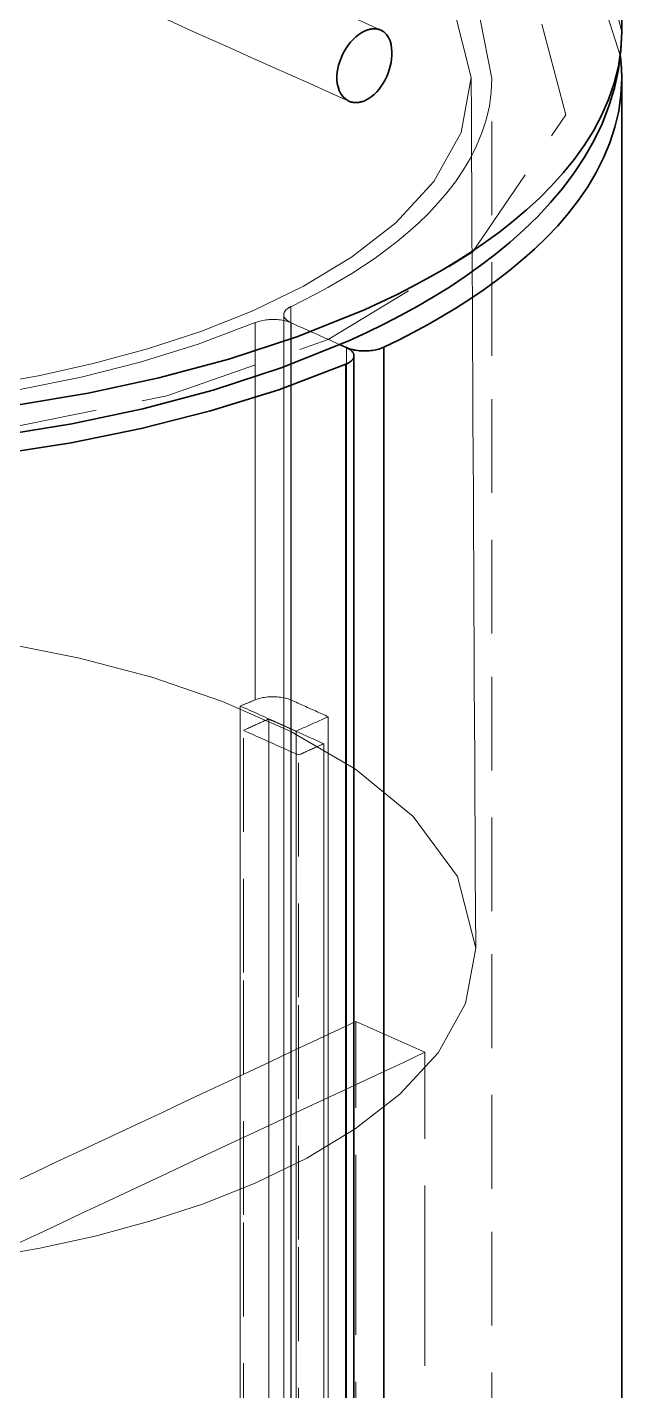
# Model space of a CAD drawing. Header units: millimetres. Extents: x 10 to 410, y 10 to 287.
# Drawn here: x 310.18 to 313.35, y 203.58 to 210.85 of the extents above; entities that cross this region are included whole.
import ezdxf

# ---------------------------------------------------------------- set-up
doc = ezdxf.new("R2010")
doc.units = ezdxf.units.MM
doc.linetypes.add('DASHED', pattern=[0.75, 0.5, -0.25])
doc.layers.add('HIDDEN', color=8, linetype='DASHED', lineweight=18)
doc.layers.add('VISIBLE', color=7, linetype='CONTINUOUS', lineweight=35)

msp = doc.modelspace()

# ---------------------------------------------------------------- linework, layer by layer
at = {"layer": 'HIDDEN'}
for points in [[(313.3523, 210.8247), (313.2377, 211.2851), (312.9548, 211.669), (312.5856, 211.9729), (312.1725, 212.2143), (311.7346, 212.4076), (311.2815, 212.5623), (310.8186, 212.6846), (310.3491, 212.7785), (309.8752, 212.847), (309.3985, 212.8917), (308.9202, 212.9137), (308.4413, 212.9137), (307.963, 212.8917), (307.4863, 212.847), (307.0124, 212.7785), (306.5429, 212.6846), (306.08, 212.5623), (305.6269, 212.4076), (305.1891, 212.2143), (304.7759, 211.9729), (304.4067, 211.669), (304.1238, 211.2851), (304.0092, 210.8247)], [(313.3449, 210.6943), (313.2308, 211.0511), (313.0145, 211.3581), (312.7386, 211.6136), (312.4281, 211.8262), (312.0965, 212.0042), (311.751, 212.1537), (311.3961, 212.2793), (311.0345, 212.384), (310.668, 212.4703), (310.298, 212.5396), (309.9253, 212.5934), (309.5508, 212.6324), (309.1752, 212.6572), (308.7988, 212.6683), (308.4223, 212.6658), (308.0462, 212.6496), (307.6709, 212.6195), (307.297, 212.5751), (306.9252, 212.5156), (306.5564, 212.4402), (306.1915, 212.3473), (305.8322, 212.2351), (305.4804, 212.101)], [(311.7878, 209.1854), (312.5571, 209.65), (313.054, 210.383), (312.8303, 211.2251), (312.137, 211.7926), (311.3123, 212.1532), (310.4405, 212.3804), (309.5482, 212.5063), (308.6478, 212.545), (307.7477, 212.5001), (306.8563, 212.3674), (305.9867, 212.1319), (305.1674, 211.7593), (304.492, 211.1725), (304.3237, 210.3201), (304.8553, 209.6085), (305.6344, 209.1588), (306.4852, 208.8724), (307.3759, 208.698), (308.2835, 208.6173), (309.1811, 208.622), (310.0597, 208.7086), (310.9273, 208.8858), (311.7878, 209.1854)], [(312.6602, 210.5771), (312.5969, 210.8935), (312.432, 211.1719), (312.2057, 211.4041), (311.9446, 211.5966), (311.6626, 211.7572), (311.3672, 211.8917), (311.0628, 212.0045), (310.7521, 212.0986), (310.4369, 212.1762), (310.1183, 212.2387), (309.7974, 212.2875), (309.4747, 212.3232), (309.1509, 212.3466), (308.8264, 212.3579), (308.5018, 212.3573), (308.1773, 212.3447), (307.8536, 212.3201), (307.5311, 212.2831), (307.2103, 212.233), (306.8921, 212.1689), (306.5772, 212.0898), (306.2671, 211.9939), (305.9635, 211.879)], [(312.5494, 210.5812), (312.4529, 210.9617), (312.2179, 211.2788), (311.9121, 211.5297), (311.57, 211.7292), (311.2076, 211.8889), (310.8327, 212.0167), (310.4497, 212.1178), (310.0612, 212.1954), (309.6691, 212.252), (309.2746, 212.2889), (308.8788, 212.3072), (308.4827, 212.3072), (308.0869, 212.2889), (307.6924, 212.252), (307.3003, 212.1954), (306.9119, 212.1178), (306.5288, 212.0167), (306.1539, 211.8889), (305.7915, 211.7292), (305.4494, 211.5297), (305.1436, 211.2788), (304.9086, 210.9617), (304.8121, 210.5812)], [(309.6668, 211.91), (309.7712, 211.8632), (309.8756, 211.8165), (309.9799, 211.7697), (310.0843, 211.723), (310.1887, 211.6762), (310.2931, 211.6295), (310.3974, 211.5827), (310.5018, 211.536), (310.6062, 211.4892), (310.7105, 211.4425), (310.8149, 211.3957), (310.9193, 211.349), (311.0236, 211.3022), (311.128, 211.2555), (311.2324, 211.2087), (311.3367, 211.162), (311.4411, 211.1152), (311.5455, 211.0685), (311.6498, 211.0218), (311.7542, 210.975), (311.8586, 210.9283), (311.9629, 210.8815), (312.0673, 210.8348)], [(309.4971, 211.531), (309.6015, 211.4843), (309.7058, 211.4375), (309.8102, 211.3908), (309.9146, 211.344), (310.0189, 211.2973), (310.1233, 211.2505), (310.2277, 211.2038), (310.332, 211.157), (310.4364, 211.1103), (310.5408, 211.0635), (310.6451, 211.0168), (310.7495, 210.97), (310.8539, 210.9233), (310.9582, 210.8765), (311.0626, 210.8298), (311.167, 210.783), (311.2714, 210.7363), (311.3757, 210.6895), (311.4801, 210.6428), (311.5845, 210.596), (311.6888, 210.5493), (311.7932, 210.5025), (311.8976, 210.4558)], [(304.7013, 210.5771), (304.7646, 210.2607), (304.9295, 209.9824), (305.1558, 209.7502), (305.4169, 209.5577), (305.6989, 209.3971), (305.9943, 209.2625), (306.2987, 209.1497), (306.6094, 209.0556), (306.9246, 208.9781), (307.2432, 208.9155), (307.5642, 208.8668), (307.8868, 208.831), (308.2106, 208.8077), (308.5351, 208.7964), (308.8598, 208.797), (309.1842, 208.8095), (309.5079, 208.8341), (309.8304, 208.8712), (310.1512, 208.9213), (310.4694, 208.9853), (310.7843, 209.0645), (311.0944, 209.1604), (311.398, 209.2753)], [(306.3925, 209.1803), (306.6793, 209.0946), (306.9701, 209.0233), (307.2638, 208.9651), (307.5597, 208.9191), (307.8571, 208.8845), (308.1555, 208.8608), (308.4546, 208.8477), (308.754, 208.8451), (309.0533, 208.8528), (309.3522, 208.8711), (309.6502, 208.9), (309.9469, 208.9402), (310.2418, 208.9921), (310.5341, 209.0565), (310.8232, 209.1347), (311.1076, 209.228), (311.3858, 209.3386), (311.6551, 209.4693), (311.9113, 209.624), (312.1472, 209.808), (312.3498, 210.0278), (312.4953, 210.2884), (312.5494, 210.5812)], [(311.5872, 209.36), (311.6539, 209.3927), (311.7198, 209.4267), (311.785, 209.4622), (311.8494, 209.4991), (311.9129, 209.5376), (311.9754, 209.5777), (312.0367, 209.6195), (312.0968, 209.6631), (312.1555, 209.7086), (312.2126, 209.756), (312.2678, 209.8056), (312.3211, 209.8573), (312.372, 209.9113), (312.4202, 209.9677), (312.4655, 210.0266), (312.5073, 210.0879), (312.5451, 210.1517), (312.5785, 210.218), (312.6069, 210.2866), (312.6298, 210.3572), (312.6465, 210.4295), (312.6567, 210.503), (312.6602, 210.5771)], [(312.5494, 210.5812), (312.5505, 210.3794), (312.5516, 210.1776), (312.5526, 209.9758), (312.5537, 209.774), (312.5547, 209.5722), (312.5558, 209.3705), (312.5568, 209.1687), (312.5579, 208.9669), (312.5589, 208.7651), (312.56, 208.5633), (312.561, 208.3615), (312.5621, 208.1597), (312.5631, 207.958), (312.5642, 207.7562), (312.5652, 207.5544), (312.5663, 207.3526), (312.5673, 207.1508), (312.5684, 206.949), (312.5695, 206.7472), (312.5705, 206.5455), (312.5716, 206.3437), (312.5726, 206.1419), (312.5737, 205.9401)], [(312.6602, 176.5424), (312.6602, 178.0222), (312.6602, 179.502), (312.6602, 180.9817), (312.6602, 182.4615), (312.6602, 183.9413), (312.6602, 185.4211), (312.6602, 186.9008), (312.6602, 188.3806), (312.6602, 189.8604), (312.6602, 191.3401), (312.6602, 192.8199), (312.6602, 194.2997), (312.6602, 195.7794), (312.6602, 197.2592), (312.6602, 198.739), (312.6602, 200.2187), (312.6602, 201.6985), (312.6602, 203.1783), (312.6602, 204.6581), (312.6602, 206.1378), (312.6602, 207.6176), (312.6602, 209.0974), (312.6602, 210.5771)], [(311.5499, 209.3176), (311.55, 209.3202), (311.5504, 209.3228), (311.551, 209.3253), (311.5518, 209.3278), (311.5528, 209.3301), (311.5539, 209.3324), (311.5552, 209.3347), (311.5567, 209.3368), (311.5583, 209.3388), (311.5599, 209.3408), (311.5617, 209.3427), (311.5636, 209.3445), (311.5655, 209.3462), (311.5675, 209.3479), (311.5695, 209.3494), (311.5716, 209.351), (311.5737, 209.3524), (311.5759, 209.3538), (311.5781, 209.3551), (311.5804, 209.3564), (311.5826, 209.3577), (311.5849, 209.3588), (311.5872, 209.36)], [(311.5872, 201.917), (311.5872, 202.2406), (311.5872, 202.5642), (311.5872, 202.8878), (311.5872, 203.2114), (311.5872, 203.535), (311.5872, 203.8586), (311.5872, 204.1822), (311.5872, 204.5058), (311.5872, 204.8294), (311.5872, 205.1531), (311.5872, 205.4767), (311.5872, 205.8003), (311.5872, 206.1239), (311.5872, 206.4475), (311.5872, 206.7711), (311.5872, 207.0947), (311.5872, 207.4183), (311.5872, 207.7419), (311.5872, 208.0655), (311.5872, 208.3892), (311.5872, 208.7128), (311.5872, 209.0364), (311.5872, 209.36)], [(311.5904, 209.2738), (311.5825, 209.2771), (311.5745, 209.28), (311.5663, 209.2825), (311.558, 209.2846), (311.5496, 209.2865), (311.5412, 209.288), (311.5328, 209.2893), (311.5243, 209.2903), (311.5158, 209.2911), (311.5072, 209.2916), (311.4987, 209.2919), (311.4901, 209.292), (311.4816, 209.2918), (311.473, 209.2914), (311.4645, 209.2907), (311.456, 209.2898), (311.4475, 209.2886), (311.4391, 209.2872), (311.4307, 209.2854), (311.4224, 209.2834), (311.4141, 209.2811), (311.406, 209.2784), (311.398, 209.2753)], [(311.398, 207.2641), (311.398, 207.3516), (311.398, 207.439), (311.398, 207.5265), (311.398, 207.6139), (311.398, 207.7013), (311.398, 207.7888), (311.398, 207.8762), (311.398, 207.9637), (311.398, 208.0511), (311.398, 208.1386), (311.398, 208.226), (311.398, 208.3134), (311.398, 208.4009), (311.398, 208.4883), (311.398, 208.5758), (311.398, 208.6632), (311.398, 208.7506), (311.398, 208.8381), (311.398, 208.9255), (311.398, 209.013), (311.398, 209.1004), (311.398, 209.1878), (311.398, 209.2753)], [(311.5904, 209.2738), (311.588, 209.275), (311.5855, 209.2762), (311.5831, 209.2774), (311.5806, 209.2787), (311.5783, 209.2801), (311.5759, 209.2815), (311.5736, 209.283), (311.5714, 209.2845), (311.5692, 209.2861), (311.567, 209.2878), (311.5649, 209.2896), (311.5629, 209.2914), (311.561, 209.2934), (311.5591, 209.2954), (311.5574, 209.2975), (311.5558, 209.2997), (311.5544, 209.302), (311.5531, 209.3045), (311.552, 209.307), (311.5511, 209.3096), (311.5504, 209.3122), (311.55, 209.3149), (311.5499, 209.3176)], [(311.5499, 201.8967), (311.5499, 202.2194), (311.5499, 202.542), (311.5499, 202.8647), (311.5499, 203.1873), (311.5499, 203.51), (311.5499, 203.8326), (311.5499, 204.1553), (311.5499, 204.4779), (311.5499, 204.8006), (311.5499, 205.1232), (311.5499, 205.4459), (311.5499, 205.7685), (311.5499, 206.0912), (311.5499, 206.4138), (311.5499, 206.7365), (311.5499, 207.0591), (311.5499, 207.3817), (311.5499, 207.7044), (311.5499, 208.027), (311.5499, 208.3497), (311.5499, 208.6723), (311.5499, 208.995), (311.5499, 209.3176)], [(311.5904, 209.2738), (311.6017, 209.2688), (311.613, 209.2637), (311.6243, 209.2587), (311.6355, 209.2536), (311.6468, 209.2486), (311.6581, 209.2435), (311.6693, 209.2385), (311.6806, 209.2334), (311.6919, 209.2284), (311.7032, 209.2233), (311.7144, 209.2183), (311.7257, 209.2132), (311.737, 209.2082), (311.7482, 209.2031), (311.7595, 209.1981), (311.7708, 209.193), (311.7821, 209.188), (311.7933, 209.1829), (311.8046, 209.1779), (311.8159, 209.1728), (311.8271, 209.1678), (311.8384, 209.1627), (311.8497, 209.1577)], [(311.5904, 209.2738), (311.6017, 209.2688), (311.613, 209.2637), (311.6243, 209.2587), (311.6355, 209.2536), (311.6468, 209.2486), (311.6581, 209.2435), (311.6693, 209.2385), (311.6806, 209.2334), (311.6919, 209.2284), (311.7032, 209.2233), (311.7144, 209.2183), (311.7257, 209.2132), (311.737, 209.2082), (311.7482, 209.2031), (311.7595, 209.1981), (311.7708, 209.193), (311.7821, 209.188), (311.7933, 209.1829), (311.8046, 209.1779), (311.8159, 209.1728), (311.8271, 209.1678), (311.8384, 209.1627), (311.8497, 209.1577)], [(311.5904, 207.108), (311.5904, 207.2021), (311.5904, 207.2963), (311.5904, 207.3905), (311.5904, 207.4846), (311.5904, 207.5788), (311.5904, 207.673), (311.5904, 207.7672), (311.5904, 207.8613), (311.5904, 207.9555), (311.5904, 208.0497), (311.5904, 208.1438), (311.5904, 208.238), (311.5904, 208.3322), (311.5904, 208.4263), (311.5904, 208.5205), (311.5904, 208.6147), (311.5904, 208.7088), (311.5904, 208.803), (311.5904, 208.8972), (311.5904, 208.9913), (311.5904, 209.0855), (311.5904, 209.1797), (311.5904, 209.2738)], [(311.5904, 207.2627), (311.5904, 207.3501), (311.5904, 207.4376), (311.5904, 207.525), (311.5904, 207.6124), (311.5904, 207.6999), (311.5904, 207.7873), (311.5904, 207.8748), (311.5904, 207.9622), (311.5904, 208.0497), (311.5904, 208.1371), (311.5904, 208.2245), (311.5904, 208.312), (311.5904, 208.3994), (311.5904, 208.4869), (311.5904, 208.5743), (311.5904, 208.6617), (311.5904, 208.7492), (311.5904, 208.8366), (311.5904, 208.9241), (311.5904, 209.0115), (311.5904, 209.0989), (311.5904, 209.1864), (311.5904, 209.2738)], [(311.8842, 201.6104), (311.8842, 201.9378), (311.8842, 202.2653), (311.8842, 202.5928), (311.8842, 202.9203), (311.8842, 203.2477), (311.8842, 203.5752), (311.8842, 203.9027), (311.8842, 204.2302), (311.8842, 204.5576), (311.8842, 204.8851), (311.8842, 205.2126), (311.8842, 205.54), (311.8842, 205.8675), (311.8842, 206.195), (311.8842, 206.5225), (311.8842, 206.8499), (311.8842, 207.1774), (311.8842, 207.5049), (311.8842, 207.8324), (311.8842, 208.1598), (311.8842, 208.4873), (311.8842, 208.8148), (311.8842, 209.1423)], [(311.8842, 175.1076), (311.8842, 176.5873), (311.8842, 178.0671), (311.8842, 179.5469), (311.8842, 181.0266), (311.8842, 182.5064), (311.8842, 183.9862), (311.8842, 185.4659), (311.8842, 186.9457), (311.8842, 188.4255), (311.8842, 189.9053), (311.8842, 191.385), (311.8842, 192.8648), (311.8842, 194.3446), (311.8842, 195.8243), (311.8842, 197.3041), (311.8842, 198.7839), (311.8842, 200.2636), (311.8842, 201.7434), (311.8842, 203.2232), (311.8842, 204.7029), (311.8842, 206.1827), (311.8842, 207.6625), (311.8842, 209.1423)], [(312.5737, 205.9401), (312.4765, 206.323), (312.2401, 206.6421), (311.9323, 206.8946), (311.5881, 207.0953), (311.2234, 207.256), (310.8462, 207.3847), (310.4607, 207.4863), (310.0698, 207.5645), (309.6752, 207.6214), (309.2783, 207.6586), (308.8801, 207.6769), (308.4814, 207.6769), (308.0832, 207.6586), (307.6863, 207.6214), (307.2917, 207.5645), (306.9008, 207.4863), (306.5153, 207.3847), (306.1381, 207.256), (305.7734, 207.0953), (305.4292, 206.8946), (305.1214, 206.6421), (304.885, 206.323), (304.7878, 205.9401)], [(311.3177, 207.2314), (311.3212, 207.2328), (311.3247, 207.2342), (311.3282, 207.2356), (311.3317, 207.237), (311.3352, 207.2384), (311.3387, 207.2398), (311.3422, 207.2412), (311.3457, 207.2426), (311.3492, 207.244), (311.3527, 207.2455), (311.3562, 207.2469), (311.3597, 207.2483), (311.3632, 207.2497), (311.3667, 207.2512), (311.3702, 207.2526), (311.3737, 207.254), (311.3771, 207.2555), (311.3806, 207.2569), (311.3841, 207.2583), (311.3876, 207.2598), (311.3911, 207.2612), (311.3946, 207.2627), (311.398, 207.2641)], [(311.5904, 207.2627), (311.5825, 207.266), (311.5745, 207.2688), (311.5663, 207.2713), (311.558, 207.2735), (311.5496, 207.2753), (311.5412, 207.2769), (311.5328, 207.2782), (311.5243, 207.2792), (311.5158, 207.28), (311.5072, 207.2805), (311.4987, 207.2808), (311.4901, 207.2808), (311.4816, 207.2806), (311.473, 207.2802), (311.4645, 207.2796), (311.456, 207.2786), (311.4475, 207.2775), (311.4391, 207.276), (311.4307, 207.2743), (311.4224, 207.2723), (311.4141, 207.2699), (311.406, 207.2672), (311.398, 207.2641)], [(311.5904, 207.2627), (311.599, 207.2588), (311.6076, 207.255), (311.6162, 207.2512), (311.6248, 207.2473), (311.6333, 207.2435), (311.6419, 207.2396), (311.6505, 207.2358), (311.6591, 207.2319), (311.6677, 207.2281), (311.6762, 207.2242), (311.6848, 207.2204), (311.6934, 207.2166), (311.702, 207.2127), (311.7106, 207.2089), (311.7192, 207.205), (311.7277, 207.2012), (311.7363, 207.1973), (311.7449, 207.1935), (311.7535, 207.1897), (311.7621, 207.1858), (311.7706, 207.182), (311.7792, 207.1781), (311.7878, 207.1743)], [(311.3177, 201.687), (311.3177, 201.9281), (311.3177, 202.1691), (311.3177, 202.4102), (311.3177, 202.6513), (311.3177, 202.8923), (311.3177, 203.1334), (311.3177, 203.3745), (311.3177, 203.6155), (311.3177, 203.8566), (311.3177, 204.0976), (311.3177, 204.3387), (311.3177, 204.5798), (311.3177, 204.8208), (311.3177, 205.0619), (311.3177, 205.3029), (311.3177, 205.544), (311.3177, 205.7851), (311.3177, 206.0261), (311.3177, 206.2672), (311.3177, 206.5082), (311.3177, 206.7493), (311.3177, 206.9904), (311.3177, 207.2314)], [(311.3177, 207.2314), (311.3307, 207.2256), (311.3437, 207.2198), (311.3567, 207.214), (311.3697, 207.2082), (311.3827, 207.2023), (311.3956, 207.1965), (311.4086, 207.1907), (311.4216, 207.1849), (311.4346, 207.1791), (311.4476, 207.1732), (311.4606, 207.1674), (311.4736, 207.1616), (311.4866, 207.1558), (311.4996, 207.15), (311.5126, 207.1441), (311.5256, 207.1383), (311.5385, 207.1325), (311.5515, 207.1267), (311.5645, 207.1209), (311.5775, 207.1151), (311.5905, 207.1092), (311.6035, 207.1034), (311.6165, 207.0976)], [(311.3352, 207.1018), (311.341, 207.1044), (311.3469, 207.107), (311.3527, 207.1096), (311.3586, 207.1123), (311.3644, 207.1149), (311.3703, 207.1175), (311.3761, 207.1201), (311.382, 207.1227), (311.3878, 207.1254), (311.3937, 207.128), (311.3995, 207.1306), (311.4054, 207.1332), (311.4112, 207.1358), (311.4171, 207.1385), (311.4229, 207.1411), (311.4288, 207.1437), (311.4346, 207.1463), (311.4405, 207.1489), (311.4463, 207.1516), (311.4522, 207.1542), (311.4581, 207.1568), (311.4639, 207.1594), (311.4698, 207.162)], [(311.4698, 201.8625), (311.4698, 202.0929), (311.4698, 202.3233), (311.4698, 202.5537), (311.4698, 202.7841), (311.4698, 203.0145), (311.4698, 203.245), (311.4698, 203.4754), (311.4698, 203.7058), (311.4698, 203.9362), (311.4698, 204.1666), (311.4698, 204.397), (311.4698, 204.6275), (311.4698, 204.8579), (311.4698, 205.0883), (311.4698, 205.3187), (311.4698, 205.5491), (311.4698, 205.7795), (311.4698, 206.01), (311.4698, 206.2404), (311.4698, 206.4708), (311.4698, 206.7012), (311.4698, 206.9316), (311.4698, 207.162)], [(311.4698, 207.162), (311.475, 207.1597), (311.4803, 207.1573), (311.4855, 207.155), (311.4907, 207.1526), (311.496, 207.1503), (311.5012, 207.1479), (311.5065, 207.1456), (311.5117, 207.1432), (311.517, 207.1409), (311.5222, 207.1385), (311.5275, 207.1362), (311.5327, 207.1338), (311.538, 207.1315), (311.5432, 207.1291), (311.5485, 207.1268), (311.5537, 207.1244), (311.559, 207.1221), (311.5642, 207.1197), (311.5694, 207.1174), (311.5747, 207.115), (311.5799, 207.1127), (311.5852, 207.1103), (311.5904, 207.108)], [(311.6165, 207.0976), (311.6239, 207.1009), (311.6314, 207.1043), (311.6388, 207.1076), (311.6463, 207.1109), (311.6537, 207.1143), (311.6612, 207.1176), (311.6686, 207.1209), (311.6761, 207.1243), (311.6835, 207.1276), (311.691, 207.1309), (311.6984, 207.1343), (311.7059, 207.1376), (311.7133, 207.1409), (311.7208, 207.1443), (311.7282, 207.1476), (311.7357, 207.1509), (311.7431, 207.1543), (311.7506, 207.1576), (311.758, 207.1609), (311.7655, 207.1643), (311.7729, 207.1676), (311.7804, 207.1709), (311.7878, 207.1743)], [(311.7878, 201.6696), (311.7878, 201.9089), (311.7878, 202.1483), (311.7878, 202.3876), (311.7878, 202.6269), (311.7878, 202.8663), (311.7878, 203.1056), (311.7878, 203.3449), (311.7878, 203.5843), (311.7878, 203.8236), (311.7878, 204.0629), (311.7878, 204.3023), (311.7878, 204.5416), (311.7878, 204.7809), (311.7878, 205.0203), (311.7878, 205.2596), (311.7878, 205.4989), (311.7878, 205.7383), (311.7878, 205.9776), (311.7878, 206.2169), (311.7878, 206.4563), (311.7878, 206.6956), (311.7878, 206.9349), (311.7878, 207.1743)], [(311.3352, 177.3988), (311.3352, 178.6902), (311.3352, 179.9816), (311.3352, 181.2731), (311.3352, 182.5645), (311.3352, 183.856), (311.3352, 185.1474), (311.3352, 186.4388), (311.3352, 187.7303), (311.3352, 189.0217), (311.3352, 190.3131), (311.3352, 191.6046), (311.3352, 192.896), (311.3352, 194.1874), (311.3352, 195.4789), (311.3352, 196.7703), (311.3352, 198.0617), (311.3352, 199.3532), (311.3352, 200.6446), (311.3352, 201.936), (311.3352, 203.2275), (311.3352, 204.5189), (311.3352, 205.8103), (311.3352, 207.1018)], [(311.3352, 207.1018), (311.3479, 207.0961), (311.3607, 207.0903), (311.3735, 207.0846), (311.3862, 207.0789), (311.399, 207.0732), (311.4117, 207.0675), (311.4245, 207.0618), (311.4373, 207.056), (311.45, 207.0503), (311.4628, 207.0446), (311.4756, 207.0389), (311.4883, 207.0332), (311.5011, 207.0275), (311.5139, 207.0217), (311.5266, 207.016), (311.5394, 207.0103), (311.5522, 207.0046), (311.5649, 206.9989), (311.5777, 206.9932), (311.5904, 206.9874), (311.6032, 206.9817), (311.616, 206.976), (311.6287, 206.9703)], [(311.5904, 207.108), (311.598, 207.1046), (311.6055, 207.1012), (311.613, 207.0979), (311.6205, 207.0945), (311.628, 207.0911), (311.6355, 207.0878), (311.6431, 207.0844), (311.6506, 207.081), (311.6581, 207.0777), (311.6656, 207.0743), (311.6731, 207.0709), (311.6806, 207.0676), (311.6882, 207.0642), (311.6957, 207.0608), (311.7032, 207.0575), (311.7107, 207.0541), (311.7182, 207.0507), (311.7257, 207.0474), (311.7333, 207.044), (311.7408, 207.0406), (311.7483, 207.0373), (311.7558, 207.0339), (311.7633, 207.0305)], [(311.5904, 201.8855), (311.5904, 202.1126), (311.5904, 202.3396), (311.5904, 202.5667), (311.5904, 202.7938), (311.5904, 203.0208), (311.5904, 203.2479), (311.5904, 203.475), (311.5904, 203.702), (311.5904, 203.9291), (311.5904, 204.1561), (311.5904, 204.3832), (311.5904, 204.6103), (311.5904, 204.8373), (311.5904, 205.0644), (311.5904, 205.2915), (311.5904, 205.5185), (311.5904, 205.7456), (311.5904, 205.9727), (311.5904, 206.1997), (311.5904, 206.4268), (311.5904, 206.6539), (311.5904, 206.8809), (311.5904, 207.108)], [(311.6165, 201.5891), (311.6165, 201.8286), (311.6165, 202.0681), (311.6165, 202.3076), (311.6165, 202.5471), (311.6165, 202.7866), (311.6165, 203.0261), (311.6165, 203.2656), (311.6165, 203.5051), (311.6165, 203.7446), (311.6165, 203.9841), (311.6165, 204.2236), (311.6165, 204.4631), (311.6165, 204.7026), (311.6165, 204.9421), (311.6165, 205.1816), (311.6165, 205.4211), (311.6165, 205.6606), (311.6165, 205.9001), (311.6165, 206.1396), (311.6165, 206.3791), (311.6165, 206.6186), (311.6165, 206.8581), (311.6165, 207.0976)], [(311.6287, 206.9703), (311.6346, 206.9729), (311.6404, 206.9755), (311.6463, 206.9781), (311.6521, 206.9808), (311.658, 206.9834), (311.6639, 206.986), (311.6697, 206.9886), (311.6756, 206.9912), (311.6814, 206.9939), (311.6873, 206.9965), (311.6931, 206.9991), (311.699, 207.0017), (311.7048, 207.0043), (311.7107, 207.007), (311.7165, 207.0096), (311.7224, 207.0122), (311.7282, 207.0148), (311.7341, 207.0174), (311.7399, 207.0201), (311.7458, 207.0227), (311.7516, 207.0253), (311.7575, 207.0279), (311.7633, 207.0305)], [(311.7633, 201.7887), (311.7633, 202.0166), (311.7633, 202.2445), (311.7633, 202.4724), (311.7633, 202.7003), (311.7633, 202.9282), (311.7633, 203.1561), (311.7633, 203.384), (311.7633, 203.6119), (311.7633, 203.8398), (311.7633, 204.0677), (311.7633, 204.2956), (311.7633, 204.5236), (311.7633, 204.7515), (311.7633, 204.9794), (311.7633, 205.2073), (311.7633, 205.4352), (311.7633, 205.6631), (311.7633, 205.891), (311.7633, 206.1189), (311.7633, 206.3468), (311.7633, 206.5747), (311.7633, 206.8026), (311.7633, 207.0305)], [(311.6287, 177.2673), (311.6287, 178.5587), (311.6287, 179.8501), (311.6287, 181.1416), (311.6287, 182.433), (311.6287, 183.7245), (311.6287, 185.0159), (311.6287, 186.3073), (311.6287, 187.5988), (311.6287, 188.8902), (311.6287, 190.1816), (311.6287, 191.4731), (311.6287, 192.7645), (311.6287, 194.0559), (311.6287, 195.3474), (311.6287, 196.6388), (311.6287, 197.9302), (311.6287, 199.2217), (311.6287, 200.5131), (311.6287, 201.8045), (311.6287, 203.096), (311.6287, 204.3874), (311.6287, 205.6788), (311.6287, 206.9703)], [(306.3752, 204.5314), (306.6639, 204.445), (306.9566, 204.3731), (307.2522, 204.3144), (307.5501, 204.268), (307.8494, 204.233), (308.1499, 204.2091), (308.451, 204.1959), (308.7524, 204.1931), (309.0538, 204.2009), (309.3546, 204.2191), (309.6546, 204.2483), (309.9533, 204.2886), (310.2502, 204.3408), (310.5445, 204.4056), (310.8355, 204.4842), (311.1219, 204.5781), (311.402, 204.6895), (311.6731, 204.821), (311.9311, 204.9767), (312.1686, 205.1618), (312.3726, 205.3831), (312.5192, 205.6454), (312.5737, 205.9401)], [(311.935, 205.5497), (311.8208, 205.4961), (311.7065, 205.4424), (311.5923, 205.3888), (311.478, 205.3351), (311.3638, 205.2815), (311.2495, 205.2279), (311.1353, 205.1742), (311.021, 205.1206), (310.9068, 205.0669), (310.7925, 205.0133), (310.6782, 204.9597), (310.564, 204.906), (310.4497, 204.8524), (310.3355, 204.7987), (310.2212, 204.7451), (310.107, 204.6914), (309.9927, 204.6378), (309.8785, 204.5842), (309.7642, 204.5305), (309.6499, 204.4769), (309.5357, 204.4232), (309.4214, 204.3696), (309.3072, 204.316)], [(311.935, 177.7031), (311.935, 178.9139), (311.935, 180.1246), (311.935, 181.3353), (311.935, 182.546), (311.935, 183.7567), (311.935, 184.9675), (311.935, 186.1782), (311.935, 187.3889), (311.935, 188.5996), (311.935, 189.8104), (311.935, 191.0211), (311.935, 192.2318), (311.935, 193.4425), (311.935, 194.6532), (311.935, 195.864), (311.935, 197.0747), (311.935, 198.2854), (311.935, 199.4961), (311.935, 200.7068), (311.935, 201.9176), (311.935, 203.1283), (311.935, 204.339), (311.935, 205.5497)], [(312.302, 205.3853), (312.2861, 205.3925), (312.2701, 205.3996), (312.2542, 205.4068), (312.2382, 205.4139), (312.2222, 205.4211), (312.2063, 205.4282), (312.1903, 205.4354), (312.1744, 205.4425), (312.1584, 205.4497), (312.1425, 205.4568), (312.1265, 205.464), (312.1106, 205.4711), (312.0946, 205.4782), (312.0786, 205.4854), (312.0627, 205.4925), (312.0467, 205.4997), (312.0308, 205.5068), (312.0148, 205.514), (311.9989, 205.5211), (311.9829, 205.5283), (311.967, 205.5354), (311.951, 205.5426), (311.935, 205.5497)], [(309.6742, 204.1516), (309.7884, 204.2052), (309.9027, 204.2589), (310.0169, 204.3125), (310.1312, 204.3661), (310.2454, 204.4198), (310.3597, 204.4734), (310.4739, 204.5271), (310.5882, 204.5807), (310.7025, 204.6344), (310.8167, 204.688), (310.931, 204.7416), (311.0452, 204.7953), (311.1595, 204.8489), (311.2737, 204.9026), (311.388, 204.9562), (311.5022, 205.0098), (311.6165, 205.0635), (311.7307, 205.1171), (311.845, 205.1708), (311.9593, 205.2244), (312.0735, 205.2781), (312.1878, 205.3317), (312.302, 205.3853)], [(312.302, 177.5388), (312.302, 178.7495), (312.302, 179.9602), (312.302, 181.1709), (312.302, 182.3817), (312.302, 183.5924), (312.302, 184.8031), (312.302, 186.0138), (312.302, 187.2245), (312.302, 188.4353), (312.302, 189.646), (312.302, 190.8567), (312.302, 192.0674), (312.302, 193.2781), (312.302, 194.4889), (312.302, 195.6996), (312.302, 196.9103), (312.302, 198.121), (312.302, 199.3317), (312.302, 200.5425), (312.302, 201.7532), (312.302, 202.9639), (312.302, 204.1746), (312.302, 205.3853)]]:
    msp.add_lwpolyline(points, dxfattribs=at)
at = {"layer": 'VISIBLE'}
for points in [[(313.3523, 210.8247), (313.3523, 210.9377), (313.3523, 211.0507), (313.3523, 211.1637), (313.3523, 211.2767), (313.3523, 211.3897), (313.3523, 211.5027), (313.3523, 211.6157), (313.3523, 211.7287), (313.3523, 211.8417), (313.3523, 211.9547), (313.3523, 212.0677), (313.3523, 212.1807), (313.3523, 212.2937), (313.3523, 212.4067), (313.3523, 212.5197), (313.3523, 212.6327), (313.3523, 212.7457), (313.3523, 212.8587), (313.3523, 212.9717), (313.3523, 213.0847), (313.3523, 213.1977), (313.3523, 213.3107), (313.3523, 213.4237)], [(304.0092, 210.8247), (304.0855, 210.4483), (304.2838, 210.1181), (304.555, 209.8435), (304.8673, 209.6164), (305.2042, 209.4274), (305.5568, 209.2693), (305.9199, 209.1372), (306.2905, 209.0274), (306.6663, 208.9373), (307.0459, 208.8651), (307.4283, 208.8094), (307.8127, 208.7692), (308.1983, 208.744), (308.5847, 208.7333), (308.9711, 208.7369), (309.3572, 208.7549), (309.7422, 208.7875), (310.1257, 208.8354), (310.5069, 208.8993), (310.8847, 208.9803), (311.2581, 209.08), (311.6252, 209.2006), (311.9835, 209.3453)], [(304.0092, 210.8247), (304.0725, 210.444), (304.2458, 210.0987), (304.4957, 209.8034), (304.7936, 209.5561), (305.1214, 209.3496), (305.4682, 209.1769), (305.8278, 209.0325), (306.1962, 208.9125), (306.5709, 208.8137), (306.9501, 208.7341), (307.3327, 208.672), (307.7175, 208.6264), (308.1039, 208.5965), (308.4911, 208.5817), (308.8787, 208.5819), (309.2659, 208.597), (309.6523, 208.6272), (310.0371, 208.6732), (310.4195, 208.7356), (310.7987, 208.8156), (311.1733, 208.9148), (311.5416, 209.0354), (311.9009, 209.1803)], [(311.9835, 210.8304), (311.966, 210.8213), (311.9496, 210.8104), (311.9342, 210.7981), (311.9199, 210.7845), (311.9066, 210.7699), (311.8943, 210.7545), (311.883, 210.7382), (311.8728, 210.7214), (311.8637, 210.7039), (311.8556, 210.6859), (311.8486, 210.6674), (311.8429, 210.6485), (311.8384, 210.6293), (311.8353, 210.6098), (311.8336, 210.5902), (311.8337, 210.5704), (311.8355, 210.5508), (311.8394, 210.5315), (311.8457, 210.5127), (311.8545, 210.4951), (311.8661, 210.4792), (311.8806, 210.4658), (311.8976, 210.4558)], [(311.9009, 209.1803), (311.9924, 209.2224), (312.083, 209.2665), (312.1725, 209.3128), (312.2608, 209.3612), (312.3479, 209.4119), (312.4334, 209.465), (312.5174, 209.5207), (312.5995, 209.5791), (312.6796, 209.6402), (312.7573, 209.7043), (312.8324, 209.7715), (312.9044, 209.8419), (312.9731, 209.9156), (313.0379, 209.9927), (313.0982, 210.0733), (313.1537, 210.1574), (313.2035, 210.2449), (313.2472, 210.3357), (313.2841, 210.4294), (313.3134, 210.5258), (313.3349, 210.6242), (313.3479, 210.724), (313.3523, 210.8247)], [(312.0673, 210.8348), (312.0638, 210.8362), (312.0603, 210.8375), (312.0567, 210.8386), (312.0531, 210.8396), (312.0494, 210.8404), (312.0457, 210.841), (312.042, 210.8414), (312.0382, 210.8417), (312.0345, 210.8419), (312.0307, 210.8419), (312.0269, 210.8417), (312.0232, 210.8414), (312.0195, 210.841), (312.0157, 210.8404), (312.0121, 210.8397), (312.0084, 210.8389), (312.0047, 210.838), (312.0011, 210.837), (311.9975, 210.8359), (311.994, 210.8347), (311.9905, 210.8333), (311.987, 210.8319), (311.9835, 210.8304)], [(311.9835, 210.4591), (312.0008, 210.4682), (312.017, 210.4792), (312.0319, 210.4917), (312.0458, 210.5054), (312.0585, 210.5202), (312.0702, 210.5359), (312.0808, 210.5523), (312.0904, 210.5693), (312.0989, 210.5869), (312.1064, 210.6049), (312.1128, 210.6234), (312.1181, 210.6422), (312.1222, 210.6613), (312.1252, 210.6806), (312.1268, 210.7), (312.127, 210.7195), (312.1255, 210.739), (312.1222, 210.7582), (312.1167, 210.777), (312.1087, 210.7948), (312.0979, 210.811), (312.084, 210.8247), (312.0673, 210.8348)], [(311.9835, 209.3453), (312.0675, 209.3838), (312.1506, 209.4241), (312.2329, 209.4661), (312.3142, 209.5099), (312.3945, 209.5556), (312.4735, 209.6034), (312.5512, 209.6533), (312.6275, 209.7055), (312.702, 209.76), (312.7747, 209.8171), (312.8452, 209.8768), (312.9132, 209.9393), (312.9784, 210.0047), (313.0404, 210.0731), (313.0987, 210.1448), (313.1527, 210.2197), (313.2018, 210.298), (313.2452, 210.3794), (313.2823, 210.464), (313.3122, 210.5514), (313.3342, 210.6411), (313.3477, 210.7324), (313.3523, 210.8247)], [(313.3523, 210.5771), (313.3522, 210.5822), (313.3522, 210.5873), (313.3521, 210.5925), (313.352, 210.5976), (313.3519, 210.6027), (313.3518, 210.6078), (313.3516, 210.6129), (313.3514, 210.618), (313.3511, 210.6231), (313.3509, 210.6282), (313.3506, 210.6333), (313.3503, 210.6384), (313.3499, 210.6435), (313.3495, 210.6486), (313.3491, 210.6537), (313.3487, 210.6588), (313.3482, 210.6639), (313.3478, 210.669), (313.3472, 210.674), (313.3467, 210.6791), (313.3461, 210.6842), (313.3455, 210.6893), (313.3449, 210.6943)], [(304.0092, 210.5771), (304.0837, 210.2052), (304.2778, 209.8781), (304.5439, 209.6054), (304.8509, 209.3793), (305.1825, 209.1908), (305.5298, 209.0328), (305.8877, 208.9004), (306.253, 208.79), (306.6236, 208.699), (306.998, 208.6257), (307.3754, 208.5686), (307.7547, 208.5268), (308.1353, 208.4996), (308.5167, 208.4866), (308.8983, 208.4876), (309.2796, 208.5025), (309.6601, 208.5318), (310.0392, 208.5757), (310.4162, 208.635), (310.7902, 208.7107), (311.1601, 208.8042), (311.5245, 208.9175), (311.8811, 209.0533)], [(312.0829, 209.1436), (312.1616, 209.182), (312.2396, 209.222), (312.3166, 209.2637), (312.3927, 209.3071), (312.4678, 209.3523), (312.5416, 209.3995), (312.6142, 209.4486), (312.6852, 209.4999), (312.7546, 209.5534), (312.8221, 209.6092), (312.8875, 209.6675), (312.9505, 209.7284), (313.0108, 209.792), (313.0679, 209.8584), (313.1215, 209.9277), (313.171, 210), (313.2158, 210.0753), (313.2554, 210.1534), (313.2891, 210.2343), (313.3162, 210.3176), (313.336, 210.4029), (313.3482, 210.4896), (313.3523, 210.5771)], [(313.3523, 176.5424), (313.3523, 178.0222), (313.3523, 179.502), (313.3523, 180.9817), (313.3523, 182.4615), (313.3523, 183.9413), (313.3523, 185.4211), (313.3523, 186.9008), (313.3523, 188.3806), (313.3523, 189.8604), (313.3523, 191.3401), (313.3523, 192.8199), (313.3523, 194.2997), (313.3523, 195.7794), (313.3523, 197.2592), (313.3523, 198.739), (313.3523, 200.2187), (313.3523, 201.6985), (313.3523, 203.1783), (313.3523, 204.6581), (313.3523, 206.1378), (313.3523, 207.6176), (313.3523, 209.0974), (313.3523, 210.5771)], [(311.8976, 210.4558), (311.9011, 210.4543), (311.9047, 210.453), (311.9084, 210.4518), (311.9121, 210.4508), (311.9159, 210.4499), (311.9197, 210.4492), (311.9235, 210.4487), (311.9273, 210.4483), (311.9312, 210.4481), (311.935, 210.448), (311.9389, 210.4481), (311.9427, 210.4483), (311.9466, 210.4487), (311.9504, 210.4492), (311.9542, 210.4498), (311.958, 210.4506), (311.9617, 210.4515), (311.9654, 210.4525), (311.9691, 210.4536), (311.9728, 210.4548), (311.9764, 210.4562), (311.98, 210.4576), (311.9835, 210.4591)], [(311.8497, 209.1577), (311.8512, 209.157), (311.8527, 209.1564), (311.8542, 209.1557), (311.8557, 209.155), (311.8572, 209.1543), (311.8587, 209.1537), (311.8602, 209.153), (311.8617, 209.1523), (311.8632, 209.1517), (311.8647, 209.151), (311.8662, 209.1503), (311.8677, 209.1496), (311.8692, 209.149), (311.8707, 209.1483), (311.8722, 209.1476), (311.8737, 209.147), (311.8752, 209.1463), (311.8767, 209.1456), (311.8782, 209.1449), (311.8797, 209.1443), (311.8812, 209.1436), (311.8827, 209.1429), (311.8842, 209.1423)], [(311.8497, 209.1577), (311.8512, 209.157), (311.8527, 209.1564), (311.8542, 209.1557), (311.8557, 209.155), (311.8572, 209.1543), (311.8587, 209.1537), (311.8602, 209.153), (311.8617, 209.1523), (311.8632, 209.1517), (311.8647, 209.151), (311.8662, 209.1503), (311.8677, 209.1496), (311.8692, 209.149), (311.8707, 209.1483), (311.8722, 209.1476), (311.8737, 209.147), (311.8752, 209.1463), (311.8767, 209.1456), (311.8782, 209.1449), (311.8797, 209.1443), (311.8812, 209.1436), (311.8827, 209.1429), (311.8842, 209.1423)], [(312.0829, 209.1436), (312.0747, 209.14), (312.0665, 209.137), (312.058, 209.1343), (312.0495, 209.1319), (312.0408, 209.13), (312.0321, 209.1283), (312.0234, 209.1269), (312.0146, 209.1258), (312.0058, 209.125), (311.9969, 209.1245), (311.9881, 209.1242), (311.9792, 209.1241), (311.9704, 209.1243), (311.9615, 209.1248), (311.9527, 209.1255), (311.9439, 209.1265), (311.9351, 209.1278), (311.9264, 209.1293), (311.9178, 209.1312), (311.9092, 209.1334), (311.9007, 209.1359), (311.8924, 209.1389), (311.8842, 209.1423)], [(311.9247, 209.0984), (311.9246, 209.1012), (311.9242, 209.1039), (311.9235, 209.1065), (311.9226, 209.1091), (311.9215, 209.1116), (311.9202, 209.114), (311.9188, 209.1164), (311.9172, 209.1186), (311.9155, 209.1207), (311.9136, 209.1227), (311.9117, 209.1247), (311.9097, 209.1265), (311.9076, 209.1283), (311.9054, 209.13), (311.9032, 209.1316), (311.901, 209.1331), (311.8987, 209.1346), (311.8963, 209.136), (311.894, 209.1374), (311.8916, 209.1387), (311.8891, 209.1399), (311.8867, 209.1411), (311.8842, 209.1423)], [(312.0829, 175.1089), (312.0829, 176.5887), (312.0829, 178.0684), (312.0829, 179.5482), (312.0829, 181.028), (312.0829, 182.5078), (312.0829, 183.9875), (312.0829, 185.4673), (312.0829, 186.9471), (312.0829, 188.4268), (312.0829, 189.9066), (312.0829, 191.3864), (312.0829, 192.8661), (312.0829, 194.3459), (312.0829, 195.8257), (312.0829, 197.3054), (312.0829, 198.7852), (312.0829, 200.265), (312.0829, 201.7448), (312.0829, 203.2245), (312.0829, 204.7043), (312.0829, 206.1841), (312.0829, 207.6638), (312.0829, 209.1436)], [(311.8811, 209.0533), (311.8837, 209.0544), (311.8864, 209.0556), (311.889, 209.0569), (311.8915, 209.0582), (311.8941, 209.0596), (311.8966, 209.061), (311.899, 209.0625), (311.9014, 209.0641), (311.9038, 209.0657), (311.9061, 209.0674), (311.9084, 209.0692), (311.9105, 209.0711), (311.9126, 209.0731), (311.9146, 209.0752), (311.9165, 209.0774), (311.9182, 209.0797), (311.9198, 209.0821), (311.9212, 209.0846), (311.9224, 209.0872), (311.9234, 209.0899), (311.9241, 209.0927), (311.9245, 209.0956), (311.9247, 209.0984)], [(311.8811, 175.0186), (311.8811, 176.4984), (311.8811, 177.9781), (311.8811, 179.4579), (311.8811, 180.9377), (311.8811, 182.4174), (311.8811, 183.8972), (311.8811, 185.377), (311.8811, 186.8567), (311.8811, 188.3365), (311.8811, 189.8163), (311.8811, 191.2961), (311.8811, 192.7758), (311.8811, 194.2556), (311.8811, 195.7354), (311.8811, 197.2151), (311.8811, 198.6949), (311.8811, 200.1747), (311.8811, 201.6544), (311.8811, 203.1342), (311.8811, 204.614), (311.8811, 206.0937), (311.8811, 207.5735), (311.8811, 209.0533)], [(311.9247, 175.0637), (311.9247, 176.5435), (311.9247, 178.0233), (311.9247, 179.5031), (311.9247, 180.9828), (311.9247, 182.4626), (311.9247, 183.9424), (311.9247, 185.4221), (311.9247, 186.9019), (311.9247, 188.3817), (311.9247, 189.8614), (311.9247, 191.3412), (311.9247, 192.821), (311.9247, 194.3007), (311.9247, 195.7805), (311.9247, 197.2603), (311.9247, 198.7401), (311.9247, 200.2198), (311.9247, 201.6996), (311.9247, 203.1794), (311.9247, 204.6591), (311.9247, 206.1389), (311.9247, 207.6187), (311.9247, 209.0984)]]:
    msp.add_lwpolyline(points, dxfattribs=at)

doc.saveas('drawing.dxf')
